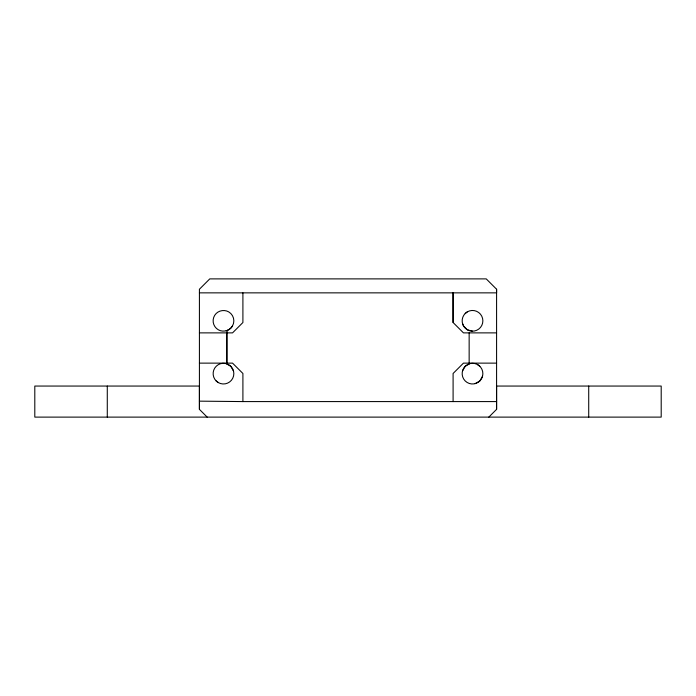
<?xml version="1.0" encoding="UTF-8"?>
<svg xmlns="http://www.w3.org/2000/svg" width="696" height="696" viewBox="0 0 696 696"><rect width="100%" height="100%" fill="white"/><g stroke="black" fill="none" stroke-linecap="round" stroke-linejoin="round"><path stroke-width="1.04" d="M207.182 417.113L199.413 409.352L199.413 386.054L34.8 386.054L34.8 417.113L661.2 417.113L661.2 386.054L496.587 386.054L496.587 409.352L488.818 417.113M226.852 332.879L226.852 363.129L226.852 332.879L227.383 330.322M496.587 401.583L242.904 401.583L242.904 373.482L232.542 363.129L199.413 363.129M453.096 322.518L453.096 292.859L453.096 322.518L463.458 332.879L496.587 332.879M496.587 409.352L496.587 289.24L486.234 278.887L209.766 278.887L199.413 289.24L199.413 409.352M232.455 325.998L233.491 323.501A10.353 10.353 0 0 0 228.662 311.851C224.686 309.59 219.423 310.277 216.16 313.496A10.353 10.353 0 0 0 218.309 329.791C223.094 332.584 229.715 330.817 232.455 325.998A10.353 10.353 0 0 1 226.165 330.817M462.509 370.951L465.189 366.305L469.835 363.625A10.353 10.353 0 0 1 482.519 376.301L479.84 380.947L475.194 383.626M465.189 313.496L467.338 311.851A10.353 10.353 0 0 1 482.867 320.821A10.353 10.353 0 0 1 467.338 329.791L463.545 325.998L462.509 323.501M199.413 292.859L496.587 292.859L496.587 289.24M199.413 332.879L232.542 332.879L242.904 322.518L242.904 292.859M496.587 363.129L463.458 363.129L453.096 373.482L453.096 401.583M199.413 401.148L242.904 401.583M472.514 331.174L467.338 329.791A10.353 10.353 0 0 1 467.338 311.851M226.165 363.625L230.811 366.305L233.491 370.951M477.691 364.66L479.831 366.305M216.16 380.947L218.309 382.591A10.353 10.353 0 0 0 233.839 373.63A10.353 10.353 0 0 0 218.309 364.66A10.353 10.353 0 0 0 218.309 382.591M588.72 386.054L588.72 417.113M469.147 332.879L469.147 363.129M107.28 386.054L107.28 417.113M482.519 376.301A10.353 10.353 0 0 1 465.198 380.956A10.353 10.353 0 0 1 469.835 363.625"/></g></svg>
